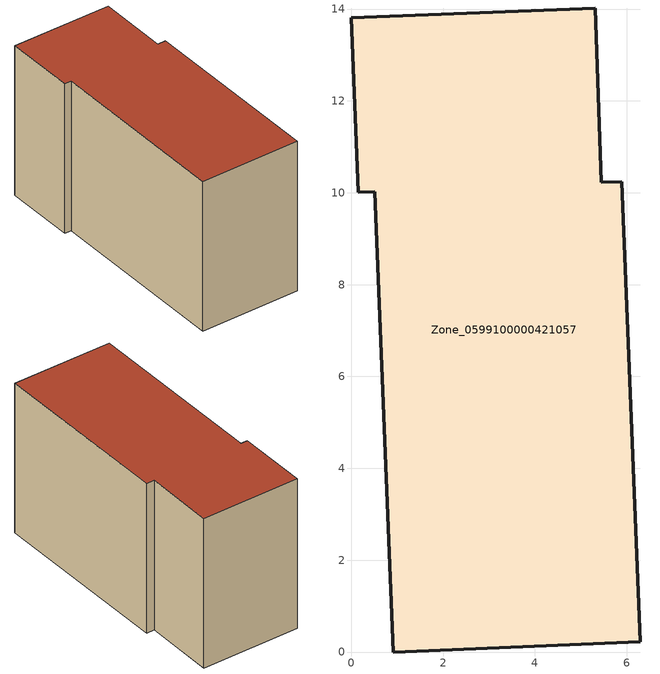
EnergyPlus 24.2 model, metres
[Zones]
Zone_0599100000421057
 floor ground (C_G): 5.44,10.23 5.89,10.24 6.29,0.22 0.92,0 0.51,10.02 0.15,10.01 0,13.81 5.31,14.02 z0
 wall outside (C_F): 5.31,14.02 0,13.81 0.15,10.01 0.51,10.02 0.92,0 6.29,0.22 5.89,10.24 5.44,10.23 5.31,14.02 z0:8.29
 roof outside (C_R): 5.44,10.23 5.31,14.02 0,13.81 0.15,10.01 0.51,10.02 0.92,0 6.29,0.22 5.89,10.24 z8.29
[BUILDING]
Pand.0599100000421057: North Axis=0; Terrain=City; Loads Convergence Tolerance Value=0.04; Temperature Convergence Tolerance Value=0.4; Solar Distribution=FullExterior; Maximum Number of Warmup Days=25; Minimum Number of Warmup Days=1
[Site:Location]
Rotterdam.The.Hague.AP_ZH_NLD Design_Conditions: Latitude=51.96; Longitude=4.45; Time Zone=1; Elevation=-4.5
[SITE:GROUNDTEMPERATURE:BUILDINGSURFACE]
18, 18, 18, 18, 18, 18, 18, 18, 18, 18, 18, 18
[MATERIAL] Thermal Absorptance=0.9; Solar Absorptance=0.7; Visible Absorptance=0.7
Name | Roughness | Thickness | Conductivity | Density | Specific Heat
G.TI.1992-2005 | MediumSmooth | 0.15 | 0.06 | 540 | 1210
F.TI.1992-2005 | Rough | 0.3 | 0.12 | 1920 | 840
R.TI.1992-2005 | MediumRough | 0.2 | 0.08 | 1500 | 1000
[CONSTRUCTION]
C_G: G.TI.1992-2005
C_F: F.TI.1992-2005
C_R: R.TI.1992-2005
[ZONE]
Zone_0599100000421057: Type=1; Multiplier=1; Ceiling Height=Autocalculate; Volume=Autocalculate; Floor Area=autocalculate; Part of Total Floor Area=Yes
[ZONEINFILTRATION:DESIGNFLOWRATE]
Infil_Zone_0599100000421057: Zone or ZoneList or Space or SpaceList=Zone_0599100000421057; Schedule=AlwaysOn; Design Flow Rate Calculation Method=Flow/Area; Flow Rate per Floor Area=0.0015; Constant Term Coefficient=1; Temperature Term Coefficient=0; Velocity Term Coefficient=0; Velocity Squared Term Coefficient=0
[HVACTEMPLATE:ZONE:IDEALLOADSAIRSYSTEM]
Zone_0599100000421057: Maximum Heating Supply Air Temperature=50; Minimum Cooling Supply Air Temperature=13; Maximum Heating Supply Air Humidity Ratio=0.0156; Minimum Cooling Supply Air Humidity Ratio=0.0077; Heating Limit=NoLimit; Cooling Limit=NoLimit; Dehumidification Control Type=ConstantSensibleHeatRatio; Cooling Sensible Heat Ratio=0.7; Dehumidification Setpoint=60; Humidification Control Type=None; Humidification Setpoint=30; Outdoor Air Method=None; Outdoor Air Flow Rate per Person=0.00944; Outdoor Air Flow Rate per Zone Floor Area=0; Outdoor Air Flow Rate per Zone=0; Demand Controlled Ventilation Type=None; Outdoor Air Economizer Type=NoEconomizer; Heat Recovery Type=None; Sensible Heat Recovery Effectiveness=0.7; Latent Heat Recovery Effectiveness=0.65
[ZONECONTROL:THERMOSTAT]
ThermostatControl_Zone_0599100000421057: Zone or ZoneList=Zone_0599100000421057; Control Type Schedule=DualSetpointControlType; Control 1=Thermostat_Zone_0599100000421057; Temperature Difference Between Cutout And Setpoint=0
[THERMOSTATSETPOINT:DUALSETPOINT]
Thermostat_Zone_0599100000421057: Heating Setpoint Temperature Schedule=HeatingSetpoint_Zone_0599100000421057; Cooling Setpoint Temperature Schedule=CoolingSetpoint_Zone_0599100000421057
[SCHEDULE:COMPACT]
HeatingSetpoint_Zone_0599100000421057: Through: 12/31, For: AllDays, Until: 24:00, 21
CoolingSetpoint_Zone_0599100000421057: Through: 12/31, For: AllDays, Until: 24:00, 24
DualSetpointControlType: Through: 12/31, For: AllDays, Until: 24:00, 4
AlwaysOn: Through: 12/31, For: AllDays, Until: 24:00, 1
